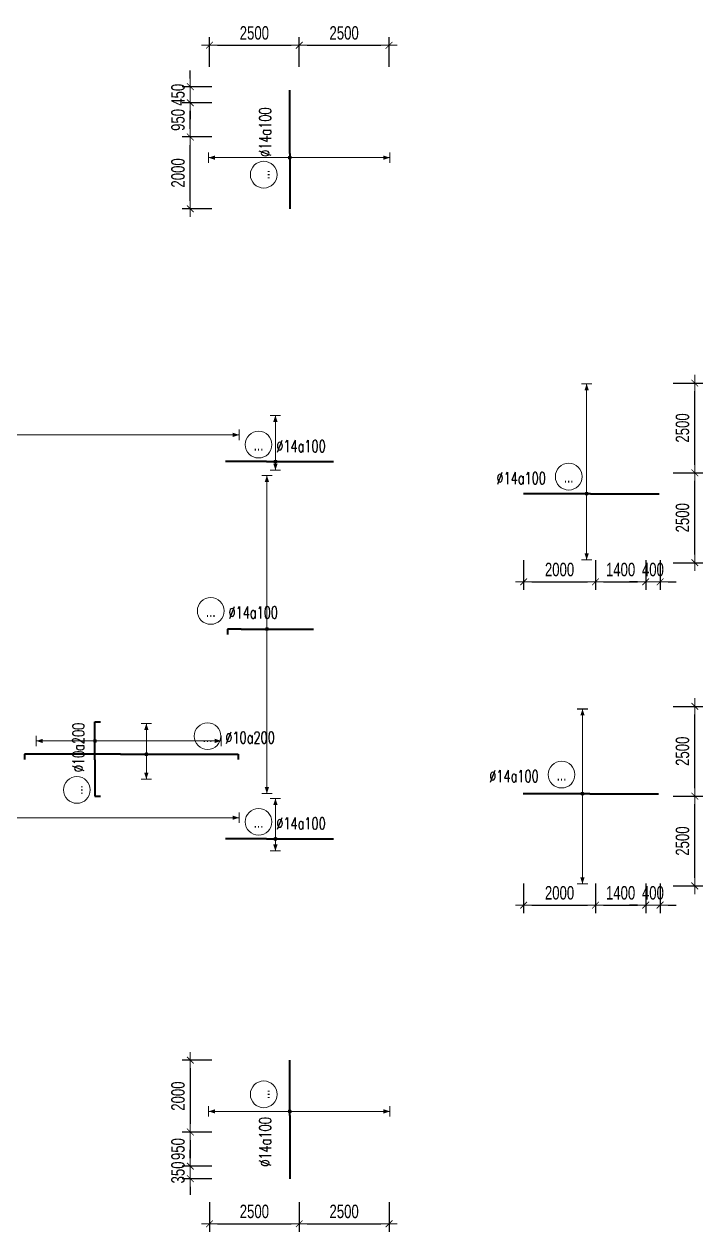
# Model space of a CAD drawing. Header units: millimetres. Extents: x 131629 to 591045, y -24154 to 44091.
# Drawn here: x 300437 to 319342, y 7071 to 40691 of the extents above; entities that cross this region are included whole.
import ezdxf
from ezdxf.enums import TextEntityAlignment as Align

# ---------------------------------------------------------------- set-up
doc = ezdxf.new("R2010")
doc.units = ezdxf.units.MM
doc.layers.get('0').update_dxf_attribs({"lineweight": 20})
doc.layers.get('Defpoints').update_dxf_attribs({"color": 151, "lineweight": 9})
for name, color, linetype, lineweight in [('NDC_S_DIM', 1, 'Continuous', 15), ('NDC_S_REBAR', 4, 'Continuous', 35), ('NDC_S_VN TEXT', 7, 'Continuous', 20)]:
    doc.layers.add(name, color=color, linetype=linetype, lineweight=lineweight)
doc.styles.add('ARIAL', font='arial.ttf', dxfattribs={"width": 0.7})
doc.styles.add('NDC_ROMANS', font='romans.shx', dxfattribs={"width": 0.7})
doc.dimstyles.new('NDC_dim_150', dxfattribs={"dimscale": 150, "dimtxt": 2.5, "dimasz": 1.5, "dimexe": 1.5, "dimexo": 2.5, "dimgap": 1, "dimtad": 1, "dimdec": 0, "dimzin": 0, "dimdsep": 46, "dimtxsty": 'ARIAL', "dimblk": 'DIMMARK', "dimcen": 0.09, "dimdle": 1.2, "dimclrd": 1, "dimclre": 1, "dimclrt": 3, "dimadec": 0, "dimazin": 0, "dimtfac": 1, "dimtdec": 0, "dimtix": 1, "dimtofl": 0, "dimtmove": 0, "dimatfit": 3, "dimfxl": 4, "dimfxlon": 1, "dimtolj": 1, "dimtzin": 0, "dimarcsym": 0})

# ---------------------------------------------------------------- blocks, each defined once
blk = doc.blocks.new('*U25')
h = blk.add_hatch(color=6)
edge = h.paths.add_edge_path()
edge.add_arc((3.48, 0), 0.3, 0, 360)
at = {"layer": 'NDC_S_DIM', "color": 6}
for q in [(3.48, 10.9), (3.48, -23.43)]:
    blk.add_line((3.48, 0), q, dxfattribs=at)
for points in [[(2.48, 10.9, 0.2, 0.2, 0), (4.48, 10.9, 0, 0, 0)], [(2.48, -23.43, 0.2, 0.2, 0), (4.48, -23.43, 0, 0, 0)]]:
    blk.add_lwpolyline(points, format="xyseb", dxfattribs=at)
at = {"layer": 'NDC_S_DIM'}
blk.add_circle((-5.62, 3.36), 2.48, dxfattribs=at)
at = {"layer": 'NDC_S_DIM', "color": 6}
blk.add_circle((3.48, 0), 0.3, dxfattribs=at)
for points in [[(3.08, 9.7), (3.48, 10.9), (3.88, 9.7)], [(3.08, -22.23), (3.48, -23.43), (3.88, -22.23)]]:
    blk.add_solid(points, dxfattribs=at)
at = {"layer": 'NDC_S_REBAR'}
for p, q in [((0, 0), (-6.77, 0)), ((-6.77, 0), (-6.77, -1)), ((0, 0), (7.03, 0)), ((7.03, 0), (7.03, -1)), ((-6.77, -1), (-6.77, -1)), ((7.03, -1), (7.03, -1))]:
    blk.add_line(p, q, dxfattribs=at)
at = {"layer": 'NDC_S_VN TEXT', "style": 'ARIAL', "width": 0.7}
blk.add_attdef('KHT', text='', height=2.2, dxfattribs=at).set_placement((-5.62, 3.36), align=Align.MIDDLE_CENTER)
at = {"layer": 'NDC_S_VN TEXT', "color": 3, "style": 'NDC_ROMANS', "width": 0.7}
blk.add_attdef('DKT', (-2.32, 1.98), '', height=2.2, dxfattribs=at)
blk = doc.blocks.new('*U26')
h = blk.add_hatch(color=6)
edge = h.paths.add_edge_path()
edge.add_arc((4.81, 0), 0.3, 0, 360)
at = {"layer": 'NDC_S_DIM', "color": 6}
for q in [(4.81, 5.72), (4.81, -4.61)]:
    blk.add_line((4.81, 0), q, dxfattribs=at)
for points in [[(3.81, 5.72, 0.2, 0.2, 0), (5.81, 5.72, 0, 0, 0)], [(3.81, -4.61, 0.2, 0.2, 0), (5.81, -4.61, 0, 0, 0)]]:
    blk.add_lwpolyline(points, format="xyseb", dxfattribs=at)
at = {"layer": 'NDC_S_DIM'}
blk.add_circle((16.18, 3.36), 2.48, dxfattribs=at)
at = {"layer": 'NDC_S_DIM', "color": 6}
blk.add_circle((4.81, 0), 0.3, dxfattribs=at)
for points in [[(4.41, 4.52), (4.81, 5.72), (5.21, 4.52)], [(4.41, -3.41), (4.81, -4.61), (5.21, -3.41)]]:
    blk.add_solid(points, dxfattribs=at)
at = {"layer": 'NDC_S_REBAR'}
for p, q in [((0, 0), (-17.8, 0)), ((-17.8, 0), (-17.8, -1)), ((0, 0), (21.87, 0)), ((21.87, 0), (21.87, -1)), ((-17.8, -1), (-17.8, -1)), ((21.87, -1), (21.87, -1))]:
    blk.add_line(p, q, dxfattribs=at)
at = {"layer": 'NDC_S_VN TEXT', "style": 'ARIAL', "width": 0.7}
blk.add_attdef('KHT', text='', height=2.2, dxfattribs=at).set_placement((16.18, 3.36), align=Align.MIDDLE_CENTER)
at = {"layer": 'NDC_S_VN TEXT', "color": 3, "style": 'NDC_ROMANS', "width": 0.7}
blk.add_attdef('DKT', (19.48, 1.98), '', height=2.2, dxfattribs=at)
blk = doc.blocks.new('*U62')
at = {"layer": 'NDC_S_DIM', "color": 6}
blk.add_line((4.81, 0), (4.81, -121.07), dxfattribs=at)
blk.add_lwpolyline([(3.81, -121.07, 0.2, 0.2, 0), (5.81, -121.07, 0, 0, 0)], format="xyseb", dxfattribs=at)
blk.add_solid([(4.41, -119.87), (4.81, -121.07), (5.21, -119.87)], dxfattribs=at)
at = {"layer": 'NDC_S_VN TEXT', "style": 'ARIAL', "width": 0.7}
blk.add_attdef('KHT', text='', height=2.2, dxfattribs=at).set_placement((-5.62, 3.36), align=Align.MIDDLE_CENTER)
at = {"layer": 'NDC_S_VN TEXT', "color": 3, "style": 'NDC_ROMANS', "width": 0.7}
blk.add_attdef('DKT', (-2.32, 1.98), '', height=2.2, dxfattribs=at)
blk = doc.blocks.new('*U59')
at = {"layer": 'NDC_S_DIM', "color": 6}
blk.add_line((6.53, 0), (6.53, -112.28), dxfattribs=at)
blk.add_lwpolyline([(5.53, -112.28, 0.2, 0.2, 0), (7.53, -112.28, 0, 0, 0)], format="xyseb", dxfattribs=at)
blk.add_solid([(6.13, -111.08), (6.53, -112.28), (6.93, -111.08)], dxfattribs=at)
at = {"layer": 'NDC_S_VN TEXT', "style": 'ARIAL', "width": 0.7}
blk.add_attdef('KHT', text='', height=2.2, dxfattribs=at).set_placement((3.49, 3.36), align=Align.MIDDLE_CENTER)
at = {"layer": 'NDC_S_VN TEXT', "color": 3, "style": 'NDC_ROMANS', "width": 0.7}
blk.add_attdef('DKT', (6.79, 1.98), '', height=2.2, dxfattribs=at)
blk = doc.blocks.new('*U60')
h = blk.add_hatch(color=6)
edge = h.paths.add_edge_path()
edge.add_arc((4.81, 0), 0.3, 0, 360)
at = {"layer": 'NDC_S_DIM', "color": 6}
for q in [(4.81, 28.48), (4.81, -30.52)]:
    blk.add_line((4.81, 0), q, dxfattribs=at)
for points in [[(3.81, 28.48, 0.2, 0.2, 0), (5.81, 28.48, 0, 0, 0)], [(3.81, -30.52, 0.2, 0.2, 0), (5.81, -30.52, 0, 0, 0)]]:
    blk.add_lwpolyline(points, format="xyseb", dxfattribs=at)
at = {"layer": 'NDC_S_DIM'}
blk.add_circle((-5.62, 3.36), 2.48, dxfattribs=at)
at = {"layer": 'NDC_S_DIM', "color": 6}
blk.add_circle((4.81, 0), 0.3, dxfattribs=at)
for points in [[(4.41, 27.28), (4.81, 28.48), (5.21, 27.28)], [(4.41, -29.32), (4.81, -30.52), (5.21, -29.32)]]:
    blk.add_solid(points, dxfattribs=at)
at = {"layer": 'NDC_S_REBAR'}
for p, q in [((0, 0), (-2.52, 0)), ((-2.52, 0), (-2.52, -1)), ((0, 0), (13.48, 0)), ((13.48, 0), (13.48, 0)), ((13.48, 0), (13.48, 0)), ((-2.52, -1), (-2.52, -1))]:
    blk.add_line(p, q, dxfattribs=at)
at = {"layer": 'NDC_S_VN TEXT', "style": 'ARIAL', "width": 0.7}
blk.add_attdef('KHT', text='', height=2.2, dxfattribs=at).set_placement((-5.62, 3.36), align=Align.MIDDLE_CENTER)
at = {"layer": 'NDC_S_VN TEXT', "color": 3, "style": 'NDC_ROMANS', "width": 0.7}
blk.add_attdef('DKT', (-2.32, 1.98), '', height=2.2, dxfattribs=at)
blk = doc.blocks.new('*U56')
h = blk.add_hatch(color=6)
edge = h.paths.add_edge_path()
edge.add_arc((1.64, 0), 0.3, 0, 360)
at = {"layer": 'NDC_S_DIM', "color": 6}
for q in [(1.64, 7.48), (1.64, -2.24)]:
    blk.add_line((1.64, 0), q, dxfattribs=at)
for points in [[(0.64, 7.48, 0.2, 0.2, 0), (2.64, 7.48, 0, 0, 0)], [(0.64, -2.24, 0.2, 0.2, 0), (2.64, -2.24, 0, 0, 0)]]:
    blk.add_lwpolyline(points, format="xyseb", dxfattribs=at)
at = {"layer": 'NDC_S_DIM'}
blk.add_circle((-1.49, 3.16), 2.48, dxfattribs=at)
at = {"layer": 'NDC_S_DIM', "color": 6}
blk.add_circle((1.64, 0), 0.3, dxfattribs=at)
for points in [[(1.24, 6.28), (1.64, 7.48), (2.04, 6.28)], [(1.24, -1.04), (1.64, -2.24), (2.04, -1.04)]]:
    blk.add_solid(points, dxfattribs=at)
at = {"layer": 'NDC_S_REBAR'}
for p, q in [((0, 0), (-7.6, 0)), ((-7.6, 0), (-7.6, 0)), ((0, 0), (12.4, 0)), ((12.4, 0), (12.4, 0)), ((12.4, 0), (12.4, 0)), ((-7.6, 0), (-7.6, 0))]:
    blk.add_line(p, q, dxfattribs=at)
at = {"layer": 'NDC_S_VN TEXT', "style": 'ARIAL', "width": 0.7}
blk.add_attdef('KHT', text='', height=2.2, dxfattribs=at).set_placement((-1.49, 3.16), align=Align.MIDDLE_CENTER)
at = {"layer": 'NDC_S_VN TEXT', "color": 3, "style": 'NDC_ROMANS', "width": 0.7}
blk.add_attdef('DKT', (1.81, 1.78), '', height=2.2, dxfattribs=at)
blk = doc.blocks.new('*U57')
h = blk.add_hatch(color=6)
edge = h.paths.add_edge_path()
edge.add_arc((1.64, 0), 0.3, 0, 360)
at = {"layer": 'NDC_S_DIM', "color": 6}
for q in [(1.64, 8.58), (1.64, -1.59)]:
    blk.add_line((1.64, 0), q, dxfattribs=at)
for points in [[(0.64, 8.58, 0.2, 0.2, 0), (2.64, 8.58, 0, 0, 0)], [(0.64, -1.59, 0.2, 0.2, 0), (2.64, -1.59, 0, 0, 0)]]:
    blk.add_lwpolyline(points, format="xyseb", dxfattribs=at)
at = {"layer": 'NDC_S_DIM'}
blk.add_circle((-1.49, 3.16), 2.48, dxfattribs=at)
at = {"layer": 'NDC_S_DIM', "color": 6}
blk.add_circle((1.64, 0), 0.3, dxfattribs=at)
for points in [[(1.24, 7.38), (1.64, 8.58), (2.04, 7.38)], [(1.24, -0.39), (1.64, -1.59), (2.04, -0.39)]]:
    blk.add_solid(points, dxfattribs=at)
at = {"layer": 'NDC_S_REBAR'}
for p, q in [((0, 0), (-7.6, 0)), ((-7.6, 0), (-7.6, 0)), ((0, 0), (12.4, 0)), ((12.4, 0), (12.4, 0)), ((12.4, 0), (12.4, 0)), ((-7.6, 0), (-7.6, 0))]:
    blk.add_line(p, q, dxfattribs=at)
at = {"layer": 'NDC_S_VN TEXT', "style": 'ARIAL', "width": 0.7}
blk.add_attdef('KHT', text='', height=2.2, dxfattribs=at).set_placement((-1.49, 3.16), align=Align.MIDDLE_CENTER)
at = {"layer": 'NDC_S_VN TEXT', "color": 3, "style": 'NDC_ROMANS', "width": 0.7}
blk.add_attdef('DKT', (1.81, 1.78), '', height=2.2, dxfattribs=at)
blk = doc.blocks.new('*U63')
h = blk.add_hatch(color=6)
edge = h.paths.add_edge_path()
edge.add_arc((-0.77, 0), 0.3, 0, 360)
at = {"layer": 'NDC_S_DIM', "color": 6}
for q in [(-0.77, 15.08), (-0.77, -18.59)]:
    blk.add_line((-0.77, 0), q, dxfattribs=at)
for points in [[(-1.77, 15.08, 0.2, 0.2, 0), (0.23, 15.08, 0, 0, 0)], [(-1.77, -18.59, 0.2, 0.2, 0), (0.23, -18.59, 0, 0, 0)]]:
    blk.add_lwpolyline(points, format="xyseb", dxfattribs=at)
at = {"layer": 'NDC_S_DIM'}
blk.add_circle((-3.93, 4.84), 2.48, dxfattribs=at)
at = {"layer": 'NDC_S_DIM', "color": 6}
blk.add_circle((-0.77, 0), 0.3, dxfattribs=at)
for points in [[(-1.17, 13.88), (-0.77, 15.08), (-0.37, 13.88)], [(-1.17, -17.39), (-0.77, -18.59), (-0.37, -17.39)]]:
    blk.add_solid(points, dxfattribs=at)
at = {"layer": 'NDC_S_REBAR'}
for p, q in [((0, 0), (-10.27, 0)), ((-10.27, 0), (-10.27, 0)), ((0, 0), (11.73, 0)), ((11.73, 0), (11.73, 0)), ((11.73, 0), (11.73, 0)), ((-10.27, 0), (-10.27, 0))]:
    blk.add_line(p, q, dxfattribs=at)
at = {"layer": 'NDC_S_VN TEXT', "style": 'ARIAL', "width": 0.7}
blk.add_attdef('KHT', text='', height=2.2, dxfattribs=at).set_placement((-3.93, 4.84), align=Align.MIDDLE_CENTER)
at = {"layer": 'NDC_S_VN TEXT', "color": 3, "style": 'NDC_ROMANS', "width": 0.7}
blk.add_attdef('DKT', (-0.63, 3.46), '', height=2.2, dxfattribs=at)
blk = doc.blocks.new('*U409')
h = blk.add_hatch(color=6)
edge = h.paths.add_edge_path()
edge.add_arc((-0.77, 0), 0.3, 0, 360)
at = {"layer": 'NDC_S_DIM', "color": 6}
for q in [(-0.77, 15.08), (-0.77, -18.59)]:
    blk.add_line((-0.77, 0), q, dxfattribs=at)
for points in [[(-1.77, 15.08, 0.2, 0.2, 0), (0.23, 15.08, 0, 0, 0)], [(-1.77, -18.59, 0.2, 0.2, 0), (0.23, -18.59, 0, 0, 0)]]:
    blk.add_lwpolyline(points, format="xyseb", dxfattribs=at)
at = {"layer": 'NDC_S_DIM'}
blk.add_circle((-3.93, 4.84), 2.48, dxfattribs=at)
at = {"layer": 'NDC_S_DIM', "color": 6}
blk.add_circle((-0.77, 0), 0.3, dxfattribs=at)
for points in [[(-1.17, 13.88), (-0.77, 15.08), (-0.37, 13.88)], [(-1.17, -17.39), (-0.77, -18.59), (-0.37, -17.39)]]:
    blk.add_solid(points, dxfattribs=at)
at = {"layer": 'NDC_S_REBAR'}
for p, q in [((0, 0), (-10.27, 0)), ((-10.27, 0), (-10.27, 0)), ((0, 0), (11.73, 0)), ((11.73, 0), (11.73, 0)), ((11.73, 0), (11.73, 0)), ((-10.27, 0), (-10.27, 0))]:
    blk.add_line(p, q, dxfattribs=at)
at = {"layer": 'NDC_S_VN TEXT', "style": 'ARIAL', "width": 0.7}
blk.add_attdef('KHT', text='', height=2.2, dxfattribs=at).set_placement((-3.93, 4.84), align=Align.MIDDLE_CENTER)
at = {"layer": 'NDC_S_VN TEXT', "color": 3, "style": 'NDC_ROMANS', "width": 0.7}
blk.add_attdef('DKT', (-0.63, 3.47), '', height=2.2, dxfattribs=at)
blk = doc.blocks.new('*U226')
h = blk.add_hatch(color=6)
edge = h.paths.add_edge_path()
edge.add_arc((0.7, 0), 0.3, 0, 360)
at = {"layer": 'NDC_S_DIM', "color": 6}
for q in [(0.7, 20.38), (0.7, -12.29)]:
    blk.add_line((0.7, 0), q, dxfattribs=at)
for points in [[(-0.3, 20.38, 0.2, 0.2, 0), (1.7, 20.38, 0, 0, 0)], [(-0.3, -12.29, 0.2, 0.2, 0), (1.7, -12.29, 0, 0, 0)]]:
    blk.add_lwpolyline(points, format="xyseb", dxfattribs=at)
at = {"layer": 'NDC_S_DIM'}
blk.add_circle((4.03, 3.16), 2.48, dxfattribs=at)
at = {"layer": 'NDC_S_DIM', "color": 6}
blk.add_circle((0.7, 0), 0.3, dxfattribs=at)
for points in [[(0.3, 19.18), (0.7, 20.38), (1.1, 19.18)], [(0.3, -11.09), (0.7, -12.29), (1.1, -11.09)]]:
    blk.add_solid(points, dxfattribs=at)
at = {"layer": 'NDC_S_REBAR'}
for p, q in [((0, 0), (-12.78, 0)), ((-12.78, 0), (-12.78, 0)), ((-12.78, 0), (-12.78, 0)), ((0, 0), (12.4, 0)), ((12.4, 0), (12.4, 0)), ((12.4, 0), (12.4, 0))]:
    blk.add_line(p, q, dxfattribs=at)
at = {"layer": 'NDC_S_VN TEXT', "style": 'ARIAL', "width": 0.7}
blk.add_attdef('KHT', text='', height=2.2, dxfattribs=at).set_placement((4.03, 3.16), align=Align.MIDDLE_CENTER)
at = {"layer": 'NDC_S_VN TEXT', "color": 3, "style": 'NDC_ROMANS', "width": 0.7}
blk.add_attdef('DKT', (7.33, 1.78), '', height=2.2, dxfattribs=at)
blk = doc.blocks.new('*U227')
h = blk.add_hatch(color=6)
edge = h.paths.add_edge_path()
edge.add_arc((1.36, 0), 0.3, 0, 360)
at = {"layer": 'NDC_S_DIM', "color": 6}
for q in [(1.36, 15.71), (1.36, -16.74)]:
    blk.add_line((1.36, 0), q, dxfattribs=at)
for points in [[(0.36, 15.71, 0.2, 0.2, 0), (2.36, 15.71, 0, 0, 0)], [(0.36, -16.74, 0.2, 0.2, 0), (2.36, -16.74, 0, 0, 0)]]:
    blk.add_lwpolyline(points, format="xyseb", dxfattribs=at)
at = {"layer": 'NDC_S_DIM'}
blk.add_circle((5.24, 3.54), 2.48, dxfattribs=at)
at = {"layer": 'NDC_S_DIM', "color": 6}
blk.add_circle((1.36, 0), 0.3, dxfattribs=at)
for points in [[(0.96, 14.51), (1.36, 15.71), (1.76, 14.51)], [(0.96, -15.54), (1.36, -16.74), (1.76, -15.54)]]:
    blk.add_solid(points, dxfattribs=at)
at = {"layer": 'NDC_S_REBAR'}
for p, q in [((0, 0), (-12.78, 0)), ((-12.78, 0), (-12.78, 0)), ((0, 0), (12.4, 0)), ((12.4, 0), (12.4, 0)), ((12.4, 0), (12.4, 0)), ((-12.78, 0), (-12.78, 0))]:
    blk.add_line(p, q, dxfattribs=at)
at = {"layer": 'NDC_S_VN TEXT', "style": 'ARIAL', "width": 0.7}
blk.add_attdef('KHT', text='', height=2.2, dxfattribs=at).set_placement((5.24, 3.54), align=Align.MIDDLE_CENTER)
at = {"layer": 'NDC_S_VN TEXT', "color": 3, "style": 'NDC_ROMANS', "width": 0.7}
blk.add_attdef('DKT', (8.54, 2.17), '', height=2.2, dxfattribs=at)
blk = doc.blocks.new('DIMMARK')
at = {"layer": 'NDC_S_DIM', "color": 1}
blk.add_line((-1.5, 0), (1, 0), dxfattribs=at)
at = {"layer": 'NDC_S_DIM', "color": 2, "const_width": 0.1}
blk.add_lwpolyline([(-0.42, -0.42), (0.42, 0.42)], dxfattribs=at)
blk = doc.blocks.new('*D249')
at = {"layer": 'Defpoints', "color": 0, "ltscale": 100, "transparency": 16777216}
for p in [(305066, 37550), (309043, 37550), (309043, 35550)]:
    blk.add_point(p, dxfattribs=at)
at = {"layer": 'NDC_S_DIM', "color": 1, "lineweight": -2, "ltscale": 100, "transparency": 16777216}
for p, q in [((305666, 37550), (304841, 37550)), ((305066, 35775), (305066, 37325)), ((305666, 35550), (304841, 35550))]:
    blk.add_line(p, q, dxfattribs=at)
at = {"layer": 'NDC_S_DIM', "color": 1, "lineweight": -2, "ltscale": 100, "transparency": 16777216, "xscale": 225, "yscale": 225, "zscale": 225}
for p, rotation in [((305066, 37550), 90), ((305066, 35550), 270)]:
    blk.add_blockref('DIMMARK', p, dxfattribs=dict(at, rotation=rotation))
at = {"layer": 'NDC_S_DIM', "color": 3, "ltscale": 100, "transparency": 16777216, "insert": (304724, 36550), "char_height": 375, "attachment_point": 5, "rotation": 90, "style": 'ARIAL'}
blk.add_mtext('\\A1;2000', dxfattribs=at)
blk = doc.blocks.new('*D250')
at = {"layer": 'Defpoints', "color": 0, "ltscale": 100, "transparency": 16777216}
for p in [(305066, 38950), (309043, 38950), (309043, 38500)]:
    blk.add_point(p, dxfattribs=at)
at = {"layer": 'NDC_S_DIM', "color": 1, "lineweight": -2, "ltscale": 100, "transparency": 16777216}
for p, q in [((305066, 39175), (305066, 39400)), ((305666, 38950), (304841, 38950)), ((305666, 38500), (304841, 38500)), ((305066, 38275), (305066, 38050))]:
    blk.add_line(p, q, dxfattribs=at)
at = {"layer": 'NDC_S_DIM', "color": 1, "lineweight": -2, "ltscale": 100, "transparency": 16777216, "xscale": 225, "yscale": 225, "zscale": 225}
for p, rotation in [((305066, 38950), 270), ((305066, 38500), 90)]:
    blk.add_blockref('DIMMARK', p, dxfattribs=dict(at, rotation=rotation))
at = {"layer": 'NDC_S_DIM', "color": 3, "ltscale": 100, "transparency": 16777216, "insert": (304724, 38725), "char_height": 375, "attachment_point": 5, "rotation": 90, "style": 'ARIAL'}
blk.add_mtext('\\A1;450', dxfattribs=at)
blk = doc.blocks.new('*D251')
at = {"layer": 'Defpoints', "color": 0, "ltscale": 100, "transparency": 16777216}
for p in [(305066, 38500), (309043, 38500), (309043, 37550)]:
    blk.add_point(p, dxfattribs=at)
at = {"layer": 'NDC_S_DIM', "color": 1, "lineweight": -2, "ltscale": 100, "transparency": 16777216}
for p, q in [((305666, 38500), (304841, 38500)), ((305066, 37775), (305066, 38275)), ((305666, 37550), (304841, 37550))]:
    blk.add_line(p, q, dxfattribs=at)
at = {"layer": 'NDC_S_DIM', "color": 1, "lineweight": -2, "ltscale": 100, "transparency": 16777216, "xscale": 225, "yscale": 225, "zscale": 225}
for p, rotation in [((305066, 38500), 90), ((305066, 37550), 270)]:
    blk.add_blockref('DIMMARK', p, dxfattribs=dict(at, rotation=rotation))
at = {"layer": 'NDC_S_DIM', "color": 3, "ltscale": 100, "transparency": 16777216, "insert": (304724, 38025), "char_height": 375, "attachment_point": 5, "rotation": 90, "style": 'ARIAL'}
blk.add_mtext('\\A1;950', dxfattribs=at)
blk = doc.blocks.new('*D252')
at = {"layer": 'Defpoints', "color": 0, "ltscale": 100, "transparency": 16777216}
for p in [(308100, 40104), (305600, 37125), (308100, 37125)]:
    blk.add_point(p, dxfattribs=at)
at = {"layer": 'NDC_S_DIM', "color": 1, "lineweight": -2, "ltscale": 100, "transparency": 16777216}
for p, q in [((305600, 39504), (305600, 40329)), ((305825, 40104), (307875, 40104)), ((308100, 39504), (308100, 40329))]:
    blk.add_line(p, q, dxfattribs=at)
at = {"layer": 'NDC_S_DIM', "color": 1, "lineweight": -2, "ltscale": 100, "transparency": 16777216, "xscale": 225, "yscale": 225, "zscale": 225, "rotation": 180}
blk.add_blockref('DIMMARK', (305600, 40104), dxfattribs=at)
at = {"layer": 'NDC_S_DIM', "color": 1, "lineweight": -2, "ltscale": 100, "transparency": 16777216, "xscale": 225, "yscale": 225, "zscale": 225}
blk.add_blockref('DIMMARK', (308100, 40104), dxfattribs=at)
at = {"layer": 'NDC_S_DIM', "color": 3, "ltscale": 100, "transparency": 16777216, "insert": (306850, 40445), "char_height": 375, "attachment_point": 5, "style": 'ARIAL'}
blk.add_mtext('\\A1;2500', dxfattribs=at)
blk = doc.blocks.new('*D253')
at = {"layer": 'Defpoints', "color": 0, "ltscale": 100, "transparency": 16777216}
for p in [(310600, 40104), (308100, 36975), (310600, 36975)]:
    blk.add_point(p, dxfattribs=at)
at = {"layer": 'NDC_S_DIM', "color": 1, "lineweight": -2, "ltscale": 100, "transparency": 16777216}
for p, q in [((308100, 39504), (308100, 40329)), ((308325, 40104), (310375, 40104)), ((310600, 39504), (310600, 40329))]:
    blk.add_line(p, q, dxfattribs=at)
at = {"layer": 'NDC_S_DIM', "color": 1, "lineweight": -2, "ltscale": 100, "transparency": 16777216, "xscale": 225, "yscale": 225, "zscale": 225, "rotation": 180}
blk.add_blockref('DIMMARK', (308100, 40104), dxfattribs=at)
at = {"layer": 'NDC_S_DIM', "color": 1, "lineweight": -2, "ltscale": 100, "transparency": 16777216, "xscale": 225, "yscale": 225, "zscale": 225}
blk.add_blockref('DIMMARK', (310600, 40104), dxfattribs=at)
at = {"layer": 'NDC_S_DIM', "color": 3, "ltscale": 100, "transparency": 16777216, "insert": (309350, 40445), "char_height": 375, "attachment_point": 5, "style": 'ARIAL'}
blk.add_mtext('\\A1;2500', dxfattribs=at)
blk = doc.blocks.new('*D274')
at = {"layer": 'Defpoints', "color": 0, "ltscale": 100, "transparency": 16777216}
for p in [(309043, 11850), (305066, 9850), (309043, 9850)]:
    blk.add_point(p, dxfattribs=at)
at = {"layer": 'NDC_S_DIM', "color": 1, "lineweight": -2, "ltscale": 100, "transparency": 16777216}
for p, q in [((305666, 11850), (304841, 11850)), ((305066, 11625), (305066, 10075)), ((305666, 9850), (304841, 9850))]:
    blk.add_line(p, q, dxfattribs=at)
at = {"layer": 'NDC_S_DIM', "color": 1, "lineweight": -2, "ltscale": 100, "transparency": 16777216, "xscale": 225, "yscale": 225, "zscale": 225}
for p, rotation in [((305066, 11850), 90), ((305066, 9850), 270)]:
    blk.add_blockref('DIMMARK', p, dxfattribs=dict(at, rotation=rotation))
at = {"layer": 'NDC_S_DIM', "color": 3, "ltscale": 100, "transparency": 16777216, "insert": (304724, 10850), "char_height": 375, "attachment_point": 5, "rotation": 90, "style": 'ARIAL'}
blk.add_mtext('\\A1;2000', dxfattribs=at)
blk = doc.blocks.new('*D275')
at = {"layer": 'Defpoints', "color": 0, "ltscale": 100, "transparency": 16777216}
for p in [(309043, 8900), (305066, 8550), (309043, 8550)]:
    blk.add_point(p, dxfattribs=at)
at = {"layer": 'NDC_S_DIM', "color": 1, "lineweight": -2, "ltscale": 100, "transparency": 16777216}
for p, q in [((305066, 9125), (305066, 9350)), ((305666, 8900), (304841, 8900)), ((305666, 8550), (304841, 8550)), ((305066, 8325), (305066, 8100))]:
    blk.add_line(p, q, dxfattribs=at)
at = {"layer": 'NDC_S_DIM', "color": 1, "lineweight": -2, "ltscale": 100, "transparency": 16777216, "xscale": 225, "yscale": 225, "zscale": 225}
for p, rotation in [((305066, 8900), 270), ((305066, 8550), 90)]:
    blk.add_blockref('DIMMARK', p, dxfattribs=dict(at, rotation=rotation))
at = {"layer": 'NDC_S_DIM', "color": 3, "ltscale": 100, "transparency": 16777216, "insert": (304724, 8725), "char_height": 375, "attachment_point": 5, "rotation": 90, "style": 'ARIAL'}
blk.add_mtext('\\A1;350', dxfattribs=at)
blk = doc.blocks.new('*D276')
at = {"layer": 'Defpoints', "color": 0, "ltscale": 100, "transparency": 16777216}
for p in [(309043, 9850), (305066, 8900), (309043, 8900)]:
    blk.add_point(p, dxfattribs=at)
at = {"layer": 'NDC_S_DIM', "color": 1, "lineweight": -2, "ltscale": 100, "transparency": 16777216}
for p, q in [((305666, 9850), (304841, 9850)), ((305066, 9625), (305066, 9125)), ((305666, 8900), (304841, 8900))]:
    blk.add_line(p, q, dxfattribs=at)
at = {"layer": 'NDC_S_DIM', "color": 1, "lineweight": -2, "ltscale": 100, "transparency": 16777216, "xscale": 225, "yscale": 225, "zscale": 225}
for p, rotation in [((305066, 9850), 90), ((305066, 8900), 270)]:
    blk.add_blockref('DIMMARK', p, dxfattribs=dict(at, rotation=rotation))
at = {"layer": 'NDC_S_DIM', "color": 3, "ltscale": 100, "transparency": 16777216, "insert": (304724, 9375), "char_height": 375, "attachment_point": 5, "rotation": 90, "style": 'ARIAL'}
blk.add_mtext('\\A1;950', dxfattribs=at)
blk = doc.blocks.new('*D277')
at = {"layer": 'Defpoints', "color": 0, "ltscale": 100, "transparency": 16777216}
for p in [(305600, 10275), (308100, 10275), (308100, 7296)]:
    blk.add_point(p, dxfattribs=at)
at = {"layer": 'NDC_S_DIM', "color": 1, "lineweight": -2, "ltscale": 100, "transparency": 16777216}
for p, q in [((305600, 7896), (305600, 7071)), ((308100, 7896), (308100, 7071)), ((305825, 7296), (307875, 7296))]:
    blk.add_line(p, q, dxfattribs=at)
at = {"layer": 'NDC_S_DIM', "color": 1, "lineweight": -2, "ltscale": 100, "transparency": 16777216, "xscale": 225, "yscale": 225, "zscale": 225, "rotation": 180}
blk.add_blockref('DIMMARK', (305600, 7296), dxfattribs=at)
at = {"layer": 'NDC_S_DIM', "color": 1, "lineweight": -2, "ltscale": 100, "transparency": 16777216, "xscale": 225, "yscale": 225, "zscale": 225}
blk.add_blockref('DIMMARK', (308100, 7296), dxfattribs=at)
at = {"layer": 'NDC_S_DIM', "color": 3, "ltscale": 100, "transparency": 16777216, "insert": (306850, 7638), "char_height": 375, "attachment_point": 5, "style": 'ARIAL'}
blk.add_mtext('\\A1;2500', dxfattribs=at)
blk = doc.blocks.new('*D278')
at = {"layer": 'Defpoints', "color": 0, "ltscale": 100, "transparency": 16777216}
for p in [(308100, 10425), (310600, 10425), (310600, 7296)]:
    blk.add_point(p, dxfattribs=at)
at = {"layer": 'NDC_S_DIM', "color": 1, "lineweight": -2, "ltscale": 100, "transparency": 16777216}
for p, q in [((308100, 7896), (308100, 7071)), ((310600, 7896), (310600, 7071)), ((308325, 7296), (310375, 7296))]:
    blk.add_line(p, q, dxfattribs=at)
at = {"layer": 'NDC_S_DIM', "color": 1, "lineweight": -2, "ltscale": 100, "transparency": 16777216, "xscale": 225, "yscale": 225, "zscale": 225, "rotation": 180}
blk.add_blockref('DIMMARK', (308100, 7296), dxfattribs=at)
at = {"layer": 'NDC_S_DIM', "color": 1, "lineweight": -2, "ltscale": 100, "transparency": 16777216, "xscale": 225, "yscale": 225, "zscale": 225}
blk.add_blockref('DIMMARK', (310600, 7296), dxfattribs=at)
at = {"layer": 'NDC_S_DIM', "color": 3, "ltscale": 100, "transparency": 16777216, "insert": (309350, 7638), "char_height": 375, "attachment_point": 5, "style": 'ARIAL'}
blk.add_mtext('\\A1;2500', dxfattribs=at)
blk = doc.blocks.new('*D295')
at = {"layer": 'Defpoints', "color": 0, "ltscale": 100, "transparency": 16777216}
for p in [(314350, 29143), (316350, 29143), (316350, 25166)]:
    blk.add_point(p, dxfattribs=at)
at = {"layer": 'NDC_S_DIM', "color": 1, "lineweight": -2, "ltscale": 100, "transparency": 16777216}
for p, q in [((314350, 25766), (314350, 24941)), ((316350, 25766), (316350, 24941)), ((314575, 25166), (316125, 25166))]:
    blk.add_line(p, q, dxfattribs=at)
at = {"layer": 'NDC_S_DIM', "color": 1, "lineweight": -2, "ltscale": 100, "transparency": 16777216, "xscale": 225, "yscale": 225, "zscale": 225, "rotation": 180}
blk.add_blockref('DIMMARK', (314350, 25166), dxfattribs=at)
at = {"layer": 'NDC_S_DIM', "color": 1, "lineweight": -2, "ltscale": 100, "transparency": 16777216, "xscale": 225, "yscale": 225, "zscale": 225}
blk.add_blockref('DIMMARK', (316350, 25166), dxfattribs=at)
at = {"layer": 'NDC_S_DIM', "color": 3, "ltscale": 100, "transparency": 16777216, "insert": (315350, 25507), "char_height": 375, "attachment_point": 5, "style": 'ARIAL'}
blk.add_mtext('\\A1;2000', dxfattribs=at)
blk = doc.blocks.new('*D296')
at = {"layer": 'Defpoints', "color": 0, "ltscale": 100, "transparency": 16777216}
for p in [(317750, 29143), (318150, 29143), (318150, 25166)]:
    blk.add_point(p, dxfattribs=at)
at = {"layer": 'NDC_S_DIM', "color": 1, "lineweight": -2, "ltscale": 100, "transparency": 16777216}
for p, q in [((317750, 25766), (317750, 24941)), ((318150, 25766), (318150, 24941)), ((317525, 25166), (317300, 25166)), ((318375, 25166), (318600, 25166))]:
    blk.add_line(p, q, dxfattribs=at)
at = {"layer": 'NDC_S_DIM', "color": 1, "lineweight": -2, "ltscale": 100, "transparency": 16777216, "xscale": 225, "yscale": 225, "zscale": 225}
blk.add_blockref('DIMMARK', (317750, 25166), dxfattribs=at)
at = {"layer": 'NDC_S_DIM', "color": 1, "lineweight": -2, "ltscale": 100, "transparency": 16777216, "xscale": 225, "yscale": 225, "zscale": 225, "rotation": 180}
blk.add_blockref('DIMMARK', (318150, 25166), dxfattribs=at)
at = {"layer": 'NDC_S_DIM', "color": 3, "ltscale": 100, "transparency": 16777216, "insert": (317950, 25507), "char_height": 375, "attachment_point": 5, "style": 'ARIAL'}
blk.add_mtext('\\A1;400', dxfattribs=at)
blk = doc.blocks.new('*D297')
at = {"layer": 'Defpoints', "color": 0, "ltscale": 100, "transparency": 16777216}
for p in [(316350, 29143), (317750, 29143), (317750, 25166)]:
    blk.add_point(p, dxfattribs=at)
at = {"layer": 'NDC_S_DIM', "color": 1, "lineweight": -2, "ltscale": 100, "transparency": 16777216}
for p, q in [((316350, 25766), (316350, 24941)), ((317750, 25766), (317750, 24941)), ((316575, 25166), (317525, 25166))]:
    blk.add_line(p, q, dxfattribs=at)
at = {"layer": 'NDC_S_DIM', "color": 1, "lineweight": -2, "ltscale": 100, "transparency": 16777216, "xscale": 225, "yscale": 225, "zscale": 225, "rotation": 180}
blk.add_blockref('DIMMARK', (316350, 25166), dxfattribs=at)
at = {"layer": 'NDC_S_DIM', "color": 1, "lineweight": -2, "ltscale": 100, "transparency": 16777216, "xscale": 225, "yscale": 225, "zscale": 225}
blk.add_blockref('DIMMARK', (317750, 25166), dxfattribs=at)
at = {"layer": 'NDC_S_DIM', "color": 3, "ltscale": 100, "transparency": 16777216, "insert": (317050, 25507), "char_height": 375, "attachment_point": 5, "style": 'ARIAL'}
blk.add_mtext('\\A1;1400', dxfattribs=at)
blk = doc.blocks.new('*D298')
at = {"layer": 'Defpoints', "color": 0, "ltscale": 100, "transparency": 16777216}
for p in [(316138, 28200), (319117, 28200), (316138, 25700)]:
    blk.add_point(p, dxfattribs=at)
at = {"layer": 'NDC_S_DIM', "color": 1, "lineweight": -2, "ltscale": 100, "transparency": 16777216}
for p, q in [((318517, 28200), (319342, 28200)), ((319117, 25925), (319117, 27975)), ((318517, 25700), (319342, 25700))]:
    blk.add_line(p, q, dxfattribs=at)
at = {"layer": 'NDC_S_DIM', "color": 1, "lineweight": -2, "ltscale": 100, "transparency": 16777216, "xscale": 225, "yscale": 225, "zscale": 225}
for p, rotation in [((319117, 28200), 90), ((319117, 25700), 270)]:
    blk.add_blockref('DIMMARK', p, dxfattribs=dict(at, rotation=rotation))
at = {"layer": 'NDC_S_DIM', "color": 3, "ltscale": 100, "transparency": 16777216, "insert": (318775, 26950), "char_height": 375, "attachment_point": 5, "rotation": 90, "style": 'ARIAL'}
blk.add_mtext('\\A1;2500', dxfattribs=at)
blk = doc.blocks.new('*D299')
at = {"layer": 'Defpoints', "color": 0, "ltscale": 100, "transparency": 16777216}
for p in [(315988, 30700), (319117, 30700), (315988, 28200)]:
    blk.add_point(p, dxfattribs=at)
at = {"layer": 'NDC_S_DIM', "color": 1, "lineweight": -2, "ltscale": 100, "transparency": 16777216}
for p, q in [((318517, 30700), (319342, 30700)), ((319117, 28425), (319117, 30475)), ((318517, 28200), (319342, 28200))]:
    blk.add_line(p, q, dxfattribs=at)
at = {"layer": 'NDC_S_DIM', "color": 1, "lineweight": -2, "ltscale": 100, "transparency": 16777216, "xscale": 225, "yscale": 225, "zscale": 225}
for p, rotation in [((319117, 30700), 90), ((319117, 28200), 270)]:
    blk.add_blockref('DIMMARK', p, dxfattribs=dict(at, rotation=rotation))
at = {"layer": 'NDC_S_DIM', "color": 3, "ltscale": 100, "transparency": 16777216, "insert": (318775, 29450), "char_height": 375, "attachment_point": 5, "rotation": 90, "style": 'ARIAL'}
blk.add_mtext('\\A1;2500', dxfattribs=at)
blk = doc.blocks.new('*D290')
at = {"layer": 'Defpoints', "color": 0, "ltscale": 100, "transparency": 16777216}
for p in [(314350, 20143), (316350, 20143), (316350, 16166)]:
    blk.add_point(p, dxfattribs=at)
at = {"layer": 'NDC_S_DIM', "color": 1, "lineweight": -2, "ltscale": 100, "transparency": 16777216}
for p, q in [((314350, 16766), (314350, 15941)), ((316350, 16766), (316350, 15941)), ((314575, 16166), (316125, 16166))]:
    blk.add_line(p, q, dxfattribs=at)
at = {"layer": 'NDC_S_DIM', "color": 1, "lineweight": -2, "ltscale": 100, "transparency": 16777216, "xscale": 225, "yscale": 225, "zscale": 225, "rotation": 180}
blk.add_blockref('DIMMARK', (314350, 16166), dxfattribs=at)
at = {"layer": 'NDC_S_DIM', "color": 1, "lineweight": -2, "ltscale": 100, "transparency": 16777216, "xscale": 225, "yscale": 225, "zscale": 225}
blk.add_blockref('DIMMARK', (316350, 16166), dxfattribs=at)
at = {"layer": 'NDC_S_DIM', "color": 3, "ltscale": 100, "transparency": 16777216, "insert": (315350, 16507), "char_height": 375, "attachment_point": 5, "style": 'ARIAL'}
blk.add_mtext('\\A1;2000', dxfattribs=at)
blk = doc.blocks.new('*D291')
at = {"layer": 'Defpoints', "color": 0, "ltscale": 100, "transparency": 16777216}
for p in [(317750, 20143), (318150, 20143), (318150, 16166)]:
    blk.add_point(p, dxfattribs=at)
at = {"layer": 'NDC_S_DIM', "color": 1, "lineweight": -2, "ltscale": 100, "transparency": 16777216}
for p, q in [((317750, 16766), (317750, 15941)), ((318150, 16766), (318150, 15941)), ((317525, 16166), (317300, 16166)), ((318375, 16166), (318600, 16166))]:
    blk.add_line(p, q, dxfattribs=at)
at = {"layer": 'NDC_S_DIM', "color": 1, "lineweight": -2, "ltscale": 100, "transparency": 16777216, "xscale": 225, "yscale": 225, "zscale": 225}
blk.add_blockref('DIMMARK', (317750, 16166), dxfattribs=at)
at = {"layer": 'NDC_S_DIM', "color": 1, "lineweight": -2, "ltscale": 100, "transparency": 16777216, "xscale": 225, "yscale": 225, "zscale": 225, "rotation": 180}
blk.add_blockref('DIMMARK', (318150, 16166), dxfattribs=at)
at = {"layer": 'NDC_S_DIM', "color": 3, "ltscale": 100, "transparency": 16777216, "insert": (317950, 16507), "char_height": 375, "attachment_point": 5, "style": 'ARIAL'}
blk.add_mtext('\\A1;400', dxfattribs=at)
blk = doc.blocks.new('*D292')
at = {"layer": 'Defpoints', "color": 0, "ltscale": 100, "transparency": 16777216}
for p in [(316350, 20143), (317750, 20143), (317750, 16166)]:
    blk.add_point(p, dxfattribs=at)
at = {"layer": 'NDC_S_DIM', "color": 1, "lineweight": -2, "ltscale": 100, "transparency": 16777216}
for p, q in [((316350, 16766), (316350, 15941)), ((317750, 16766), (317750, 15941)), ((316575, 16166), (317525, 16166))]:
    blk.add_line(p, q, dxfattribs=at)
at = {"layer": 'NDC_S_DIM', "color": 1, "lineweight": -2, "ltscale": 100, "transparency": 16777216, "xscale": 225, "yscale": 225, "zscale": 225, "rotation": 180}
blk.add_blockref('DIMMARK', (316350, 16166), dxfattribs=at)
at = {"layer": 'NDC_S_DIM', "color": 1, "lineweight": -2, "ltscale": 100, "transparency": 16777216, "xscale": 225, "yscale": 225, "zscale": 225}
blk.add_blockref('DIMMARK', (317750, 16166), dxfattribs=at)
at = {"layer": 'NDC_S_DIM', "color": 3, "ltscale": 100, "transparency": 16777216, "insert": (317050, 16507), "char_height": 375, "attachment_point": 5, "style": 'ARIAL'}
blk.add_mtext('\\A1;1400', dxfattribs=at)
blk = doc.blocks.new('*D293')
at = {"layer": 'Defpoints', "color": 0, "ltscale": 100, "transparency": 16777216}
for p in [(316138, 19200), (319117, 19200), (316138, 16700)]:
    blk.add_point(p, dxfattribs=at)
at = {"layer": 'NDC_S_DIM', "color": 1, "lineweight": -2, "ltscale": 100, "transparency": 16777216}
for p, q in [((318517, 19200), (319342, 19200)), ((319117, 16925), (319117, 18975)), ((318517, 16700), (319342, 16700))]:
    blk.add_line(p, q, dxfattribs=at)
at = {"layer": 'NDC_S_DIM', "color": 1, "lineweight": -2, "ltscale": 100, "transparency": 16777216, "xscale": 225, "yscale": 225, "zscale": 225}
for p, rotation in [((319117, 19200), 90), ((319117, 16700), 270)]:
    blk.add_blockref('DIMMARK', p, dxfattribs=dict(at, rotation=rotation))
at = {"layer": 'NDC_S_DIM', "color": 3, "ltscale": 100, "transparency": 16777216, "insert": (318775, 17950), "char_height": 375, "attachment_point": 5, "rotation": 90, "style": 'ARIAL'}
blk.add_mtext('\\A1;2500', dxfattribs=at)
blk = doc.blocks.new('*D294')
at = {"layer": 'Defpoints', "color": 0, "ltscale": 100, "transparency": 16777216}
for p in [(315988, 21700), (319117, 21700), (315988, 19200)]:
    blk.add_point(p, dxfattribs=at)
at = {"layer": 'NDC_S_DIM', "color": 1, "lineweight": -2, "ltscale": 100, "transparency": 16777216}
for p, q in [((318517, 21700), (319342, 21700)), ((319117, 19425), (319117, 21475)), ((318517, 19200), (319342, 19200))]:
    blk.add_line(p, q, dxfattribs=at)
at = {"layer": 'NDC_S_DIM', "color": 1, "lineweight": -2, "ltscale": 100, "transparency": 16777216, "xscale": 225, "yscale": 225, "zscale": 225}
for p, rotation in [((319117, 21700), 90), ((319117, 19200), 270)]:
    blk.add_blockref('DIMMARK', p, dxfattribs=dict(at, rotation=rotation))
at = {"layer": 'NDC_S_DIM', "color": 3, "ltscale": 100, "transparency": 16777216, "insert": (318775, 20450), "char_height": 375, "attachment_point": 5, "rotation": 90, "style": 'ARIAL'}
blk.add_mtext('\\A1;2500', dxfattribs=at)

msp = doc.modelspace()

# ---------------------------------------------------------------- block references
at = {"layer": 'NDC_S_REBAR', "xscale": 150, "yscale": 150, "zscale": 150, "rotation": 90}
for name, p, values in [('*U63', (307837.1, 37090.3), {'KHT': '...', 'DKT': '%%c14a100'}), ('*U25', (302410.5, 20215.9), {'KHT': '...', 'DKT': '%%c10a200'})]:
    msp.add_blockref(name, p, dxfattribs=at).add_auto_attribs(values)
for name, p in [('*U59', (289583.3, 28277.8)), ('*U62', (288264.4, 17877.8))]:
    msp.add_blockref(name, p, dxfattribs=at)
at = {"layer": 'NDC_S_REBAR'}
ref = msp.add_blockref('*U226', (316209.7, 27620.7), dxfattribs=dict(at, xscale=-150, yscale=150, zscale=150))
ref.add_attrib('KHT', '...', dxfattribs={"layer": 'NDC_S_VN TEXT', "height": 330, "style": 'ARIAL', "width": 0.7}).set_placement((315604.4, 28094.6), align=Align.MIDDLE_CENTER)
ref.add_attrib('DKT', '%%c14a100', (313592.7, 27888.3), dxfattribs={"layer": 'NDC_S_VN TEXT', "color": 3, "height": 330, "style": 'NDC_ROMANS', "width": 0.7})
at = {"layer": 'NDC_S_REBAR', "xscale": 150, "yscale": 150, "zscale": 150}
for name, p, values in [('*U57', (307190.3, 28512.9), {'KHT': '...', 'DKT': '%%c14a100'}), ('*U60', (306477.8, 23852.6), {'KHT': '...', 'DKT': '%%c14a100'}), ('*U26', (303119.8, 20367.2), {'KHT': '...', 'DKT': '%%c10a200'}), ('*U56', (307190.3, 18010.5), {'KHT': '...', 'DKT': '%%c14a100'})]:
    msp.add_blockref(name, p, dxfattribs=at).add_auto_attribs(values)
at = {"layer": 'NDC_S_REBAR'}
ref = msp.add_blockref('*U227', (316192.5, 19269.1), dxfattribs=dict(at, xscale=-150, yscale=150, zscale=150))
ref.add_attrib('KHT', '...', dxfattribs={"layer": 'NDC_S_VN TEXT', "height": 330, "style": 'ARIAL', "width": 0.7}).set_placement((315404.8, 19800.3), align=Align.MIDDLE_CENTER)
ref.add_attrib('DKT', '%%c14a100', (313393.1, 19594.1), dxfattribs={"layer": 'NDC_S_VN TEXT', "color": 3, "height": 330, "style": 'NDC_ROMANS', "width": 0.7})
ref = msp.add_blockref('*U409', (307837.1, 10309.7), dxfattribs=dict(at, xscale=-150, yscale=150, zscale=150, rotation=90))
ref.add_attrib('KHT', '...', dxfattribs={"layer": 'NDC_S_VN TEXT', "height": 330, "rotation": 90, "style": 'ARIAL', "width": 0.7}).set_placement((307110.5, 10898.7), align=Align.MIDDLE_CENTER)
ref.add_attrib('DKT', '%%c14a100', (307316.7, 8886.9), dxfattribs={"layer": 'NDC_S_VN TEXT', "color": 3, "height": 330, "rotation": 90, "style": 'NDC_ROMANS', "width": 0.7})

# ---------------------------------------------------------------- dimensions: what is measured, and where the dimension line sits
at = {"layer": 'NDC_S_DIM', "ltscale": 100}
for p1, p2, distance, picture, middle in [((305600, 37124.7), (308100, 37124.7), 2978.9, '*D252', (306850, 40445.1)), ((308100, 36974.7), (310600, 36974.7), 3128.9, '*D253', (309350, 40445.1)), ((309043.2, 38500), (309043.2, 38950), 3977.5, '*D250', (304724.2, 38725)), ((309043.2, 37550), (309043.2, 38500), 3977.5, '*D251', (304724.2, 38025)), ((309043.2, 35550), (309043.2, 37550), 3977.5, '*D249', (304724.2, 36550)), ((315987.8, 28200), (315987.8, 30700), -3128.9, '*D299', (318775.2, 29450)), ((314350, 29143.2), (316350, 29143.2), -3977.5, '*D295', (315350, 25507.1)), ((316350, 29143.2), (317750, 29143.2), -3977.5, '*D297', (317050, 25507.1)), ((317750, 29143.2), (318150, 29143.2), -3977.5, '*D296', (317950, 25507.1)), ((316137.8, 25700), (316137.8, 28200), -2978.9, '*D298', (318775.2, 26950)), ((315987.8, 19200), (315987.8, 21700), -3128.9, '*D294', (318775.2, 20450)), ((314350, 20143.2), (316350, 20143.2), -3977.5, '*D290', (315350, 16507.1)), ((316350, 20143.2), (317750, 20143.2), -3977.5, '*D292', (317050, 16507.1)), ((317750, 20143.2), (318150, 20143.2), -3977.5, '*D291', (317950, 16507.1)), ((316137.8, 16700), (316137.8, 19200), -2978.9, '*D293', (318775.2, 17950)), ((309043.2, 11850), (309043.2, 9850), -3977.5, '*D274', (304724.2, 10850)), ((308100, 10425.3), (310600, 10425.3), -3128.9, '*D278', (309350, 7637.8)), ((305600, 10275.3), (308100, 10275.3), -2978.9, '*D277', (306850, 7637.8)), ((309043.2, 9850), (309043.2, 8900), -3977.5, '*D276', (304724.2, 9375)), ((309043.2, 8900), (309043.2, 8550), -3977.5, '*D275', (304724.1, 8725))]:
    dim = msp.add_aligned_dim(p1=p1, p2=p2, distance=distance, dimstyle='NDC_dim_150', dxfattribs=at)
    dim.commit()
    dim.dimension.update_dxf_attribs({"geometry": picture, "text_midpoint": middle})

doc.saveas('drawing.dxf')
